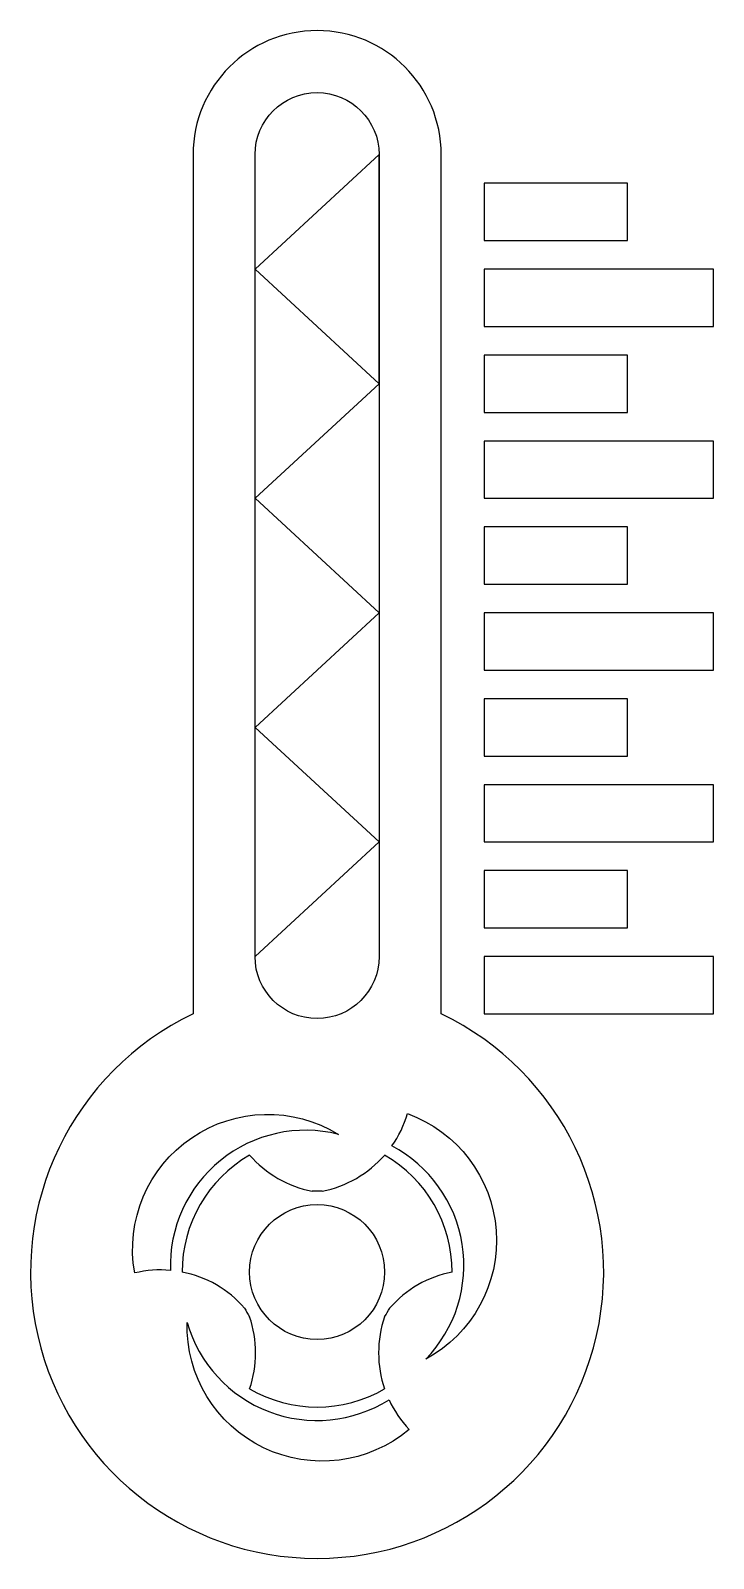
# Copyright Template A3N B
# Model space of a CAD drawing. Header units: millimetres. Extents: x 1366.1 to 1383.1, y 387 to 425.2.
import ezdxf

# ---------------------------------------------------------------- set-up
doc = ezdxf.new("R2010")
doc.units = ezdxf.units.MM
doc.header["$LTSCALE"] = 0.5
doc.layers.get('0').update_dxf_attribs({"color": 250})

msp = doc.modelspace()

# ---------------------------------------------------------------- linework, layer by layer
at = {"linetype": 'Continuous'}
for points in [[(1376.3, 422.056, 1), (1370.11, 422.056), (1370.11, 400.612, 4.391067), (1376.3, 400.612)], [(1374.752, 404.901), (1371.657, 407.76), (1374.752, 410.619), (1371.657, 413.479), (1374.752, 416.338), (1371.657, 419.197), (1374.752, 422.056), (1374.752, 402.042, -1), (1371.657, 402.042)], [(1369.547, 394.21, 0.080925), (1368.654, 394.145, -0.647315), (1373.736, 397.604, 0.500247)], [(1375.07, 397.316, 0.080925), (1375.46, 398.121, -0.647315), (1375.914, 391.991, 0.500247)], [(1374.998, 390.98, 0.080925), (1375.501, 390.24, -0.647315), (1369.964, 392.911, 0.500247)]]:
    msp.add_lwpolyline(points, format="xyb", close=True, dxfattribs=at)
msp.add_lwpolyline([(1371.657, 402.042), (1371.657, 422.056, -1), (1374.752, 422.056)], format="xyb", dxfattribs=at)
for points in [[(1374.752, 422.056), (1371.657, 419.197), (1374.752, 416.338), (1374.752, 422.056)], [(1374.752, 422.056), (1374.752, 402.042)]]:
    msp.add_lwpolyline(points, dxfattribs=at)
for points in [[(1377.372, 419.912), (1380.946, 419.912), (1380.946, 421.341), (1377.372, 421.341)], [(1377.372, 417.767), (1383.091, 417.767), (1383.091, 419.197), (1377.372, 419.197)], [(1377.372, 415.623), (1380.946, 415.623), (1380.946, 417.053), (1377.372, 417.053)], [(1377.372, 413.479), (1383.091, 413.479), (1383.091, 414.908), (1377.372, 414.908)], [(1377.372, 411.334), (1380.946, 411.334), (1380.946, 412.764), (1377.372, 412.764)], [(1377.372, 409.19), (1383.091, 409.19), (1383.091, 410.619), (1377.372, 410.619)], [(1377.372, 407.045), (1380.946, 407.045), (1380.946, 408.475), (1377.372, 408.475)], [(1377.372, 404.901), (1383.091, 404.901), (1383.091, 406.33), (1377.372, 406.33)], [(1377.372, 402.756), (1380.946, 402.756), (1380.946, 404.186), (1377.372, 404.186)], [(1377.372, 400.612), (1383.091, 400.612), (1383.091, 402.042), (1377.372, 402.042)]]:
    msp.add_lwpolyline(points, close=True, dxfattribs=at)
msp.add_circle((1373.205, 394.169), 1.684, dxfattribs=at)
for centre, radius, start, end in [((1373.205, 394.169), 3.369, 120, 180), ((1373.616, 398.916), 2.782, 221.1193, 258.8807), ((1372.794, 398.916), 2.782, 281.1193, 318.8807), ((1373.205, 394.169), 3.369, 0, 60), ((1373.205, 394.169), 2.021, 86.4427, 93.5573), ((1369.3, 391.439), 2.782, 41.1193, 78.8807), ((1377.11, 391.439), 2.782, 101.1193, 138.8807), ((1373.205, 394.169), 2.021, 206.4427, 213.5573), ((1373.205, 394.169), 2.021, 326.4427, 333.5573), ((1368.889, 392.151), 2.782, 341.1193, 18.8807), ((1377.521, 392.151), 2.782, 161.1193, 198.8807), ((1377.521, 392.151), 2.782, 161.1193, 198.8807), ((1373.205, 394.169), 3.369, 240, 300)]:
    msp.add_arc(centre, radius, start, end, dxfattribs=at)

doc.saveas('drawing.dxf')
